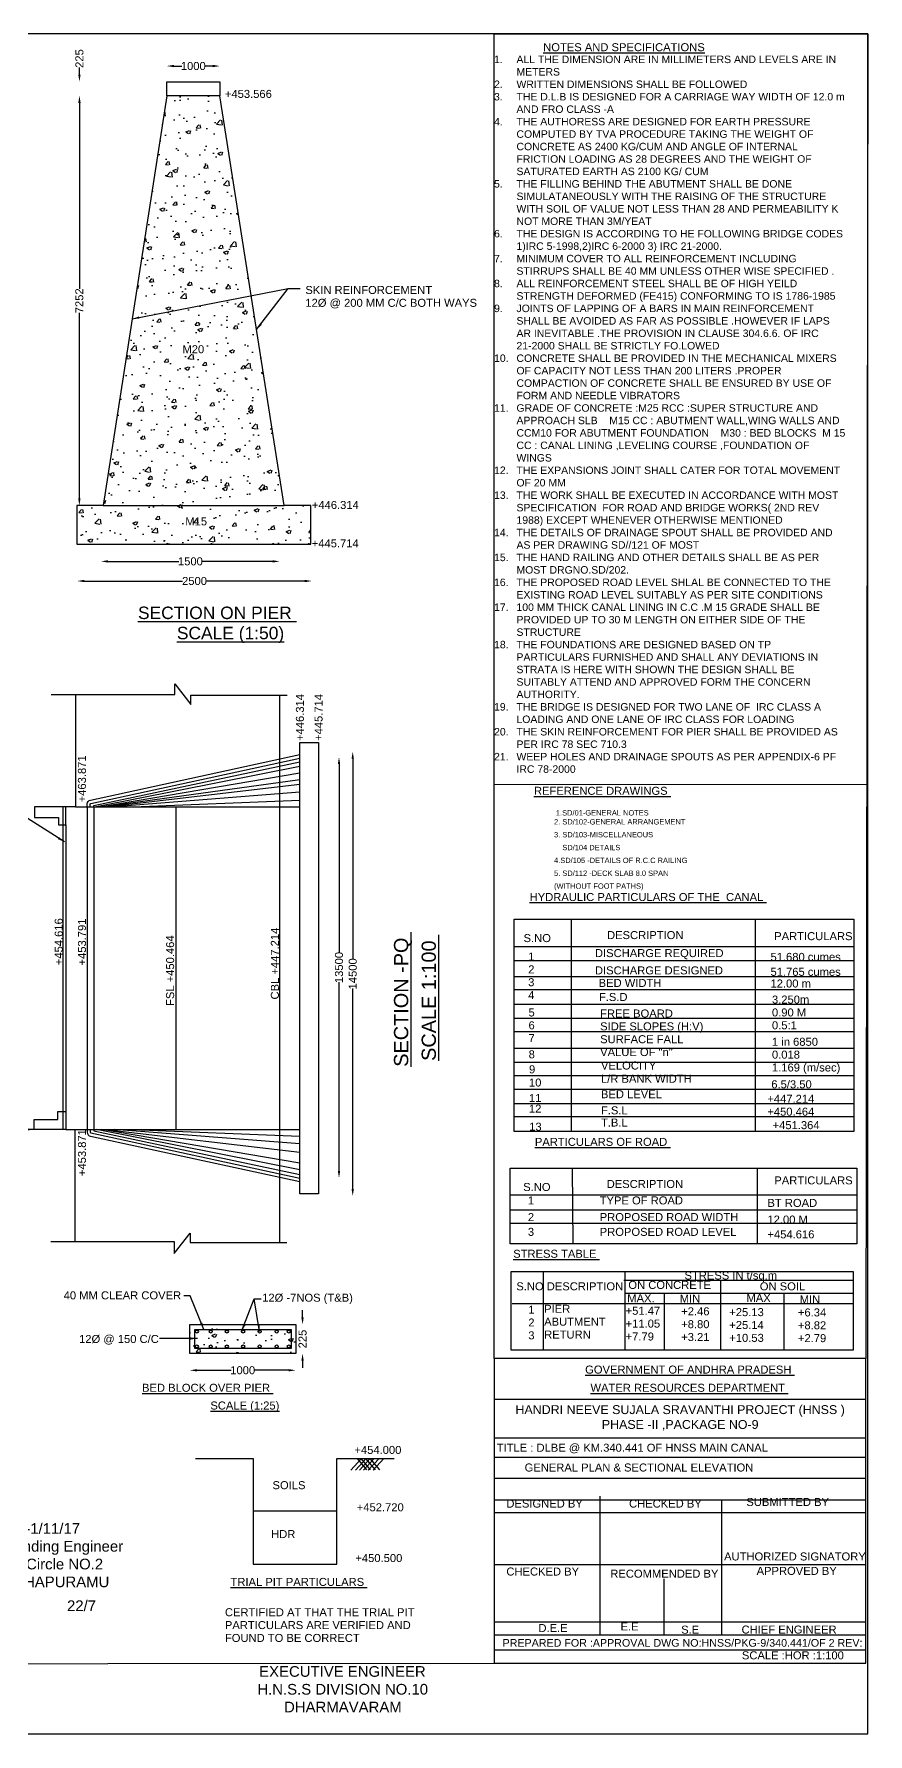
# Model space of a CAD drawing. Header units: millimetres. Extents: x 5124 to 2121361, y 2311 to 45650546.
# Drawn here: x 2097925 to 2121361, y 45602752 to 45650546 of the extents above; entities that cross this region are included whole.
import ezdxf

# ---------------------------------------------------------------- set-up
doc = ezdxf.new("R2010")
doc.units = ezdxf.units.MM
doc.header["$MEASUREMENT"] = 0
for name, color, linetype in [('DIMENSIONS', 7, 'Continuous'), ('DRAWING', 2, 'Continuous'), ('TEXT', 7, 'Continuous')]:
    doc.layers.add(name, color=color, linetype=linetype)
doc.styles.get("Standard").update_dxf_attribs({"font": 'arial.ttf', "height": 225})
doc.dimstyles.get("Standard").update_dxf_attribs({"dimtxt": 225, "dimasz": 200, "dimexe": 0.18, "dimexo": 0.0625, "dimgap": 0.09, "dimtad": 0, "dimdec": 0, "dimzin": 0, "dimdsep": 46, "dimtxsty": 'Standard', "dimcen": 0.09, "dimse1": 1, "dimse2": 1, "dimadec": 0, "dimazin": 0, "dimtfac": 1, "dimtdec": 0, "dimtofl": 0, "dimtmove": 0, "dimatfit": 3, "dimfxl": 1, "dimtolj": 1, "dimtzin": 0, "dimarcsym": 0})
pattern_1 = [(50, (0, 0), (1075.890274, -94.128202), [112.5, -1237.5]), (355, (0, 0), (-208.127, 1128.2882), [90, -990]), (100.4514, (89.7, -7.8), (867.764073, 1034.159313), [95.610285, -1051.713168]), (46.1842, (0, 300), (1600.861573, -248.27852), [168.75, -1856.25]), (96.6356, (133.4, 279.3), (1401.99406, 1461.176806), [143.41543, -1577.5695]), (351.1842, (0, 300), (1401.99292, 1461.1779), [135, -1485]), (21, (150, 225), (895.360578, -603.928336), [112.5, -1237.5]), (326, (150, 225), (364.972998, 1087.725068), [90, -990]), (71.4514, (224.6, 174.7), (1260.333943, 483.795745), [95.610285, -1051.713168]), (37.5, (0, 0), (18.239783, 499.3407807), [0, -978, 0, -1005, 0, -993.75]), (7.5, (0, 0), (394.604306, 591.617568), [0, -573, 0, -955.5, 0, -378.75]), (327.5, (-334.5, 0), (800.7336543, -33.8323076), [0, -375, 0, -1170, 0, -1552.5]), (317.5, (-484.5, 0), (874.779254, 150.157473), [0, -487.5, 0, -777, 0, -1102.5])]

# ---------------------------------------------------------------- blocks, each defined once
blk = doc.blocks.new('*D78')
at = {"layer": 'Defpoints', "color": 0, "transparency": 16777216}
for p in [(2103146, 45649645), (2101657, 45649200), (2103146, 45649200)]:
    blk.add_point(p, dxfattribs=at)
at = {"layer": 'TEXT', "color": 0, "lineweight": -2, "transparency": 16777216}
for p, q in [((2101857, 45649645), (2102076, 45649645)), ((2102946, 45649645), (2102726, 45649645))]:
    blk.add_line(p, q, dxfattribs=at)
at = {"layer": 'TEXT', "color": 0, "transparency": 16777216}
for points in [[(2101857, 45649679), (2101857, 45649612), (2101657, 45649645)], [(2102946, 45649679), (2102946, 45649612), (2103146, 45649645)]]:
    blk.add_solid(points, dxfattribs=at)
at = {"layer": 'TEXT', "color": 0, "transparency": 16777216, "insert": (2102401, 45649645), "char_height": 225, "attachment_point": 5}
blk.add_mtext('\\A1;1000', dxfattribs=at)
blk = doc.blocks.new('*D79')
at = {"layer": 'Defpoints', "color": 0, "transparency": 16777216}
for p in [(2099202, 45649205), (2101688, 45649205), (2101688, 45648808)]:
    blk.add_point(p, dxfattribs=at)
at = {"layer": 'TEXT', "color": 0, "lineweight": -2, "transparency": 16777216}
for p, q in [((2099202, 45649405), (2099202, 45649605)), ((2099202, 45648608), (2099202, 45648408))]:
    blk.add_line(p, q, dxfattribs=at)
at = {"layer": 'TEXT', "color": 0, "transparency": 16777216}
for points in [[(2099169, 45649405), (2099236, 45649405), (2099202, 45649205)], [(2099169, 45648608), (2099236, 45648608), (2099202, 45648808)]]:
    blk.add_solid(points, dxfattribs=at)
at = {"layer": 'TEXT', "color": 0, "transparency": 16777216, "insert": (2099202, 45649856), "char_height": 225, "attachment_point": 5, "rotation": 90}
blk.add_mtext('\\A1;225', dxfattribs=at)
blk = doc.blocks.new('*D80')
at = {"layer": 'Defpoints', "color": 0, "transparency": 16777216}
for p in [(2099171, 45648803), (2099171, 45637288), (2099200, 45637288)]:
    blk.add_point(p, dxfattribs=at)
at = {"layer": 'TEXT', "color": 0, "lineweight": -2, "transparency": 16777216}
for p, q in [((2099200, 45648603), (2099200, 45643379)), ((2099200, 45637488), (2099200, 45642711))]:
    blk.add_line(p, q, dxfattribs=at)
at = {"layer": 'TEXT', "color": 0, "transparency": 16777216}
for points in [[(2099167, 45648603), (2099233, 45648603), (2099200, 45648803)], [(2099167, 45637488), (2099233, 45637488), (2099200, 45637288)]]:
    blk.add_solid(points, dxfattribs=at)
at = {"layer": 'TEXT', "color": 0, "transparency": 16777216, "insert": (2099200, 45643045), "char_height": 225, "attachment_point": 5, "rotation": 90}
blk.add_mtext('\\A1;7252', dxfattribs=at)
blk = doc.blocks.new('*D81')
at = {"layer": 'Defpoints', "color": 0, "transparency": 16777216}
for p in [(2099809, 45635736), (2104830, 45635736), (2104830, 45635719)]:
    blk.add_point(p, dxfattribs=at)
at = {"layer": 'TEXT', "color": 0, "lineweight": -2, "transparency": 16777216}
for p, q in [((2100009, 45635719), (2101995, 45635719)), ((2104630, 45635719), (2102645, 45635719))]:
    blk.add_line(p, q, dxfattribs=at)
at = {"layer": 'TEXT', "color": 0, "transparency": 16777216}
for points in [[(2100009, 45635752), (2100009, 45635685), (2099809, 45635719)], [(2104630, 45635752), (2104630, 45635685), (2104830, 45635719)]]:
    blk.add_solid(points, dxfattribs=at)
at = {"layer": 'TEXT', "color": 0, "transparency": 16777216, "insert": (2102320, 45635719), "char_height": 225, "attachment_point": 5}
blk.add_mtext('\\A1;1500', dxfattribs=at)
blk = doc.blocks.new('*D82')
at = {"layer": 'Defpoints', "color": 0, "transparency": 16777216}
for p in [(2099141, 45635196), (2099141, 45635167), (2105731, 45635196)]:
    blk.add_point(p, dxfattribs=at)
at = {"layer": 'TEXT', "color": 0, "lineweight": -2, "transparency": 16777216}
for p, q in [((2099341, 45635167), (2102098, 45635167)), ((2105531, 45635167), (2102774, 45635167))]:
    blk.add_line(p, q, dxfattribs=at)
at = {"layer": 'TEXT', "color": 0, "transparency": 16777216}
for points in [[(2099341, 45635201), (2099341, 45635134), (2099141, 45635167)], [(2105531, 45635201), (2105531, 45635134), (2105731, 45635167)]]:
    blk.add_solid(points, dxfattribs=at)
at = {"layer": 'TEXT', "color": 0, "transparency": 16777216, "insert": (2102436, 45635167), "char_height": 225, "attachment_point": 5}
blk.add_mtext('\\A1;2500', dxfattribs=at)
blk = doc.blocks.new('*D99')
at = {"layer": 'Defpoints', "color": 0, "transparency": 16777216}
for p in [(2106513, 45630219), (2106496, 45618383), (2106513, 45618383)]:
    blk.add_point(p, dxfattribs=at)
at = {"layer": 'TEXT', "color": 0, "lineweight": -2, "transparency": 16777216}
for p, q in [((2106496, 45630019), (2106496, 45624714)), ((2106496, 45618583), (2106496, 45623889))]:
    blk.add_line(p, q, dxfattribs=at)
at = {"layer": 'TEXT', "color": 0, "transparency": 16777216}
for points in [[(2106462, 45630019), (2106529, 45630019), (2106496, 45630219)], [(2106462, 45618583), (2106529, 45618583), (2106496, 45618383)]]:
    blk.add_solid(points, dxfattribs=at)
at = {"layer": 'TEXT', "color": 0, "transparency": 16777216, "insert": (2106496, 45624301), "char_height": 225, "attachment_point": 5, "rotation": 90}
blk.add_mtext('\\A1;13500', dxfattribs=at)
blk = doc.blocks.new('*D100')
at = {"layer": 'Defpoints', "color": 0, "transparency": 16777216}
for p in [(2106882, 45630369), (2106924, 45630369), (2106924, 45617876)]:
    blk.add_point(p, dxfattribs=at)
at = {"layer": 'TEXT', "color": 0, "lineweight": -2, "transparency": 16777216}
for p, q in [((2106882, 45630169), (2106882, 45624535)), ((2106882, 45618076), (2106882, 45623710))]:
    blk.add_line(p, q, dxfattribs=at)
at = {"layer": 'TEXT', "color": 0, "transparency": 16777216}
for points in [[(2106848, 45630169), (2106915, 45630169), (2106882, 45630369)], [(2106848, 45618076), (2106915, 45618076), (2106882, 45617876)]]:
    blk.add_solid(points, dxfattribs=at)
at = {"layer": 'TEXT', "color": 0, "transparency": 16777216, "insert": (2106882, 45624123), "char_height": 225, "attachment_point": 5, "rotation": 90}
blk.add_mtext('\\A1;14500', dxfattribs=at)
blk = doc.blocks.new('*D101')
at = {"layer": 'Defpoints', "color": 0, "transparency": 16777216}
for p in [(2105279, 45614265), (2105472, 45614265), (2105279, 45613448)]:
    blk.add_point(p, dxfattribs=at)
at = {"layer": 'TEXT', "color": 0, "lineweight": -2, "transparency": 16777216}
for p, q in [((2105472, 45614465), (2105472, 45614665)), ((2105472, 45613248), (2105472, 45613048))]:
    blk.add_line(p, q, dxfattribs=at)
at = {"layer": 'TEXT', "color": 0, "transparency": 16777216}
for points in [[(2105438, 45614465), (2105505, 45614465), (2105472, 45614265)], [(2105438, 45613248), (2105505, 45613248), (2105472, 45613448)]]:
    blk.add_solid(points, dxfattribs=at)
at = {"layer": 'TEXT', "color": 0, "transparency": 16777216, "insert": (2105472, 45613856), "char_height": 225, "attachment_point": 5, "rotation": 90}
blk.add_mtext('\\A1;225', dxfattribs=at)
blk = doc.blocks.new('*D102')
at = {"layer": 'Defpoints', "color": 0, "transparency": 16777216}
for p in [(2102301, 45613448), (2105279, 45613448), (2105279, 45612977)]:
    blk.add_point(p, dxfattribs=at)
at = {"layer": 'TEXT', "color": 0, "lineweight": -2, "transparency": 16777216}
for p, q in [((2102501, 45612977), (2103465, 45612977)), ((2105079, 45612977), (2104115, 45612977))]:
    blk.add_line(p, q, dxfattribs=at)
at = {"layer": 'TEXT', "color": 0, "transparency": 16777216}
for points in [[(2102501, 45613010), (2102501, 45612944), (2102301, 45612977)], [(2105079, 45613010), (2105079, 45612944), (2105279, 45612977)]]:
    blk.add_solid(points, dxfattribs=at)
at = {"layer": 'TEXT', "color": 0, "transparency": 16777216, "insert": (2103790, 45612977), "char_height": 225, "attachment_point": 5}
blk.add_mtext('\\A1;1000', dxfattribs=at)

msp = doc.modelspace()

# ---------------------------------------------------------------- hatches: boundary and pattern name
at = {"layer": 'DRAWING'}
h = msp.add_hatch(dxfattribs=at)
h.set_pattern_fill('AR-CONC', color=0, scale=150, style=0)
h.set_pattern_definition(pattern_1)
h.paths.add_polyline_path([(2103145.8, 45648803.1), (2101656.5, 45648803.1), (2099869.1, 45637287.7), (2104957.6, 45637290.8)])
h.paths.add_polyline_path([(2105705.9, 45637290.8), (2104957.6, 45637290.8), (2099869.1, 45637287.7), (2099126.4, 45637287.7), (2099126.4, 45636201.9), (2105705.9, 45636201.9)])
h = msp.add_hatch(dxfattribs=at)
h.set_pattern_fill('AR-CONC', color=0, scale=150, style=0)
h.set_pattern_definition(pattern_1)
h.paths.add_polyline_path([(2102300.7, 45614264.7), (2105278.6, 45614264.7), (2105278.6, 45613447.6), (2102300.7, 45613447.6)])

# ---------------------------------------------------------------- linework, layer by layer
at = {"layer": 'DRAWING', "color": 0}
for points in [[(2101656.5, 45649199.7), (2103145.8, 45649199.7), (2103145.8, 45648803.1), (2101656.5, 45648803.1)], [(2105395.6, 45630629.7), (2105916.5, 45630629.7), (2105916.5, 45617934.5), (2105395.6, 45617934.5)], [(2102300.7, 45614264.7), (2105278.6, 45614264.7), (2105278.6, 45613447.6), (2102300.7, 45613447.6)], [(2102446.4, 45614122.2), (2105148.7, 45614122.2), (2105148.7, 45613592.9), (2102446.4, 45613592.9)]]:
    msp.add_lwpolyline(points, close=True, dxfattribs=at)
for points in [[(2101656.5, 45648803.1), (2099869.1, 45637287.7), (2099126.4, 45637287.7), (2099126.4, 45636201.9), (2105705.9, 45636201.9), (2105705.9, 45637290.8), (2104957.6, 45637290.8), (2103145.8, 45648803.1)], [(2099869.1, 45637287.7), (2104957.6, 45637290.8)], [(2099094.2, 45631976.7), (2099094.2, 45628819.9), (2097940.5, 45628819.9), (2097940.5, 45628523.1), (2098614.6, 45628523.1), (2098614.6, 45628310.1), (2098820.2, 45628310.1), (2098820.2, 45628819.9)], [(2098409.8, 45631976.7), (2101878.7, 45631976.7), (2101878.7, 45632276.5), (2102336.3, 45631690.9), (2102336.3, 45631955.8), (2105036.3, 45631955.8)], [(2104835.5, 45616568.5), (2104835.5, 45631955.8)], [(2099607.4, 45628819.9), (2099607.4, 45628855.4), (2105395.6, 45630086.9)], [(2105395.6, 45629951.2), (2099676.7, 45628819.9)], [(2105395.6, 45629766.2), (2099827.5, 45628819.9)], [(2105395.6, 45629578.1), (2099900.1, 45628819.9)], [(2099954.7, 45628819.9), (2105395.6, 45629457.3)], [(2105395.6, 45629226.2), (2100186.1, 45628819.9)], [(2098740.7, 45619748.5), (2098740.7, 45628819.9)], [(2099094.2, 45628819.9), (2105395.6, 45628819.9)], [(2099422.8, 45628819.9), (2099422.8, 45619748.5)], [(2099607.4, 45628819.9), (2099607.4, 45619748.5)], [(2100706.8, 45628819.9), (2105395.6, 45629005)], [(2101908.9, 45628819.9), (2101908.9, 45619748.5)], [(2098820.2, 45628310.1), (2098820.2, 45619748.5), (2097927.5, 45619748.5), (2097927.5, 45620024), (2098597.3, 45620024), (2098597.3, 45620251.4), (2098820.2, 45620251.4)], [(2098820.2, 45619748.5), (2105395.6, 45619748.5)], [(2099077, 45619748.5), (2099077, 45616594.3)], [(2099607.4, 45619748.5), (2099607.4, 45619713), (2105395.6, 45618481.5)], [(2105395.6, 45618617.2), (2099676.7, 45619748.5)], [(2105395.6, 45618802.2), (2099827.5, 45619748.5)], [(2099954.7, 45619748.5), (2105395.6, 45619111.1)], [(2105395.6, 45619342.2), (2100186.1, 45619748.5)], [(2100706.8, 45619748.5), (2105395.6, 45619563.4)], [(2098399.6, 45616594.3), (2101863.1, 45616594.3), (2101863.1, 45616256.4), (2102315.6, 45616833.3), (2102315.6, 45616568.5), (2105034.2, 45616568.5)], [(2102466.5, 45610498.9), (2104081.3, 45610498.9), (2104081.3, 45607526.9), (2106434.2, 45607526.9), (2106434.2, 45610498.9), (2108043.2, 45610498.9)], [(2106823.9, 45610167.1), (2107126.2, 45610498.9)], [(2106957.7, 45610167.1), (2107260, 45610498.9)], [(2107279.8, 45610174.8), (2107013, 45610498.9)], [(2107072.6, 45610167.1), (2107374.9, 45610498.9)], [(2107384.5, 45610174.8), (2107117.7, 45610498.9)], [(2107186, 45610167.1), (2107488.2, 45610498.9)], [(2107521, 45610174.8), (2107254.2, 45610498.9)], [(2107318.2, 45610167.1), (2107620.5, 45610498.9)], [(2107642.8, 45610174.8), (2107376, 45610498.9)], [(2107452, 45610167.1), (2107754.3, 45610498.9)], [(2106434.2, 45609012.9), (2104081.3, 45609012.9)]]:
    msp.add_lwpolyline(points, dxfattribs=at)
for points in [[(2099422.8, 45628819.9), (2099422.8, 45628897.6, -0.3494804), (2099512.5, 45629010.3), (2105395.6, 45630285.7)], [(2099502.4, 45628819.9), (2099502.4, 45628892.1, -0.359522), (2099521, 45628914.6), (2105395.6, 45630187.7)], [(2099422.8, 45619748.5), (2099422.8, 45619670.8, 0.3494804), (2099512.5, 45619558.2), (2105395.6, 45618282.7)], [(2099502.4, 45619748.5), (2099502.4, 45619676.3, 0.359522), (2099521, 45619653.8), (2105395.6, 45618380.7)]]:
    msp.add_lwpolyline(points, format="xyb", dxfattribs=at)
for centre in [(2102500.3, 45614066.3), (2102892.7, 45614066.3), (2103343.9, 45614066.3), (2103803, 45614066.3), (2104266, 45614066.3), (2104744.7, 45614066.3), (2105086, 45614066.3), (2102500.3, 45613648.2), (2102892.7, 45613648.2), (2103343.9, 45613648.2), (2103803, 45613648.2), (2104266, 45613648.2), (2104744.7, 45613648.2), (2105086, 45613648.2)]:
    msp.add_circle(centre, 42.9, dxfattribs=at)
at = {"layer": 'TEXT', "color": 0}
for points in [[(2054926.8, 45602751.6), (2121360.7, 45602751.6), (2121360.7, 45650546.2), (2054926.8, 45650546.2)], [(2111414.5, 45625661.5), (2120961.8, 45625661.5), (2120961.8, 45619687.6), (2111414.5, 45619687.6)], [(2111305.8, 45618661.6), (2121043.4, 45618661.6), (2121043.4, 45616535.6), (2111305.8, 45616535.6)], [(2111336.6, 45615751.9), (2120948.9, 45615751.9), (2120948.9, 45613542.2), (2111336.6, 45613542.2)], [(2110860.3, 45604745.2), (2121304.5, 45604745.2), (2121304.5, 45613304.4), (2110860.3, 45613304.4)]]:
    msp.add_lwpolyline(points, close=True, dxfattribs=at)
for points in [[(2110860.3, 45650546.2), (2056579.8, 45650546.2), (2056579.8, 45604698.1), (2110860.3, 45604745.2)], [(2110860.3, 45613304.4), (2110860.3, 45650546.2), (2121360.7, 45650546.2), (2121304.5, 45613304.4)], [(2110860.3, 45629460), (2121329.1, 45629444.2)], [(2113015.5, 45625661.5), (2113015.5, 45619687.6)], [(2118189.8, 45625661.5), (2118189.8, 45619687.6)], [(2111414.5, 45624890.2), (2120961.8, 45624890.2)], [(2111414.5, 45624496.7), (2120961.8, 45624496.7)], [(2111414.5, 45624044.8), (2120961.8, 45624044.8)], [(2111414.5, 45623680.4), (2120961.8, 45623680.4)], [(2111414.5, 45623272.2), (2120961.8, 45623272.2)], [(2111414.5, 45622878.6), (2120961.8, 45622878.6)], [(2111414.5, 45622499.6), (2120961.8, 45622499.6)], [(2111414.5, 45622033.2), (2120961.8, 45622033.2)], [(2111414.5, 45621639.6), (2120961.8, 45621639.6)], [(2111414.5, 45621260.6), (2120961.8, 45621260.6)], [(2111414.5, 45620881.6), (2120961.8, 45620881.6)], [(2111414.5, 45620473.5), (2120961.8, 45620473.5)], [(2111414.5, 45620109.1), (2120961.8, 45620109.1)], [(2113051.5, 45618661.6), (2113065.2, 45616535.6)], [(2118247.6, 45618661.6), (2118247.6, 45616535.6)], [(2111305.8, 45617912.1), (2121043.4, 45617912.1)], [(2111305.8, 45617490.1), (2121043.4, 45617490.1)], [(2121043.4, 45617099.6), (2111305.8, 45617099.6)], [(2112235.9, 45615747.1), (2112235.9, 45613542.2)], [(2114532.6, 45615742.4), (2114532.6, 45613542.2)], [(2114495.5, 45615512.8), (2120943.5, 45615512.8)], [(2117215.5, 45615520.2), (2117215.5, 45613542.2)], [(2111357.5, 45614854.1), (2120958.3, 45614854.1)], [(2115630.4, 45615144), (2115630.4, 45613542.2)], [(2119000.6, 45615144), (2119000.6, 45613542.2)], [(2110860.3, 45612164.6), (2121304.5, 45612164.6)], [(2110860.3, 45611076.6), (2121304.5, 45611076.6)], [(2110860.3, 45610537.9), (2121304.5, 45610537.9)], [(2110860.3, 45609945.4), (2121304.5, 45609945.4)], [(2110860.3, 45609331.4), (2121304.5, 45609331.4)], [(2110860.3, 45608975.9), (2121304.5, 45608975.9)], [(2113831.5, 45605533.1), (2113831.5, 45609435)], [(2117249.4, 45605549.3), (2117249.4, 45609305.3)], [(2110860.3, 45607513.5), (2121304.5, 45607513.5)], [(2115635.4, 45605532.3), (2115635.4, 45607111.3)], [(2110860.3, 45605908.3), (2121304.5, 45605908.3)], [(2110860.3, 45605542), (2121304.5, 45605542)], [(2110860.3, 45605121.9), (2121304.5, 45605121.9)]]:
    msp.add_lwpolyline(points, dxfattribs=at)
at = {"layer": 'TEXT'}
msp.add_lwpolyline([(2114532.6, 45615144), (2120948.9, 45615144)], dxfattribs=at)

# ---------------------------------------------------------------- texts
at = {"layer": 'DIMENSIONS', "color": 0}
msp.add_text('22/7', height=300, dxfattribs=at).set_placement((2098852.3, 45606207.9))
at = {"layer": 'DIMENSIONS', "color": 0, "char_height": 300, "attachment_point": 1}
for s, insert, width in [('\\A1;\\pi1300.5;Sd/-{\\A0;1/11/17\\P\\pi64.768;Superintending Engineer  \\P\\pi669.58;HNSS Circle NO.2 \\P\\pi472.51;ANANTHAPURAMU}', (2095751.9, 45608679.7), 4730.014), ('\\pi105.69;EXECUTIVE ENGINEER  \\P\\pi54.943;H.N.S.S DIVISION NO.10 \\P\\pi805.66;DHARMAVARAM', (2104146.2, 45604659.6), 4853.814)]:
    msp.add_mtext(s, dxfattribs=dict(at, insert=insert, width=width))
at = {"layer": 'TEXT', "color": 0}
for s, height, p in [('%%UNOTES AND SPECIFICATIONS', 225, (2112233.6, 45650061.9)), ('+453.566', 225, (2103289.3, 45648749.3)), ('SKIN REINFORCEMENT ', 225, (2105550, 45643237.4)), ('12Ø @ 200 MM C/C BOTH WAYS ', 225, (2105550, 45642875.9)), ('M20', 225, (2102096.4, 45641570.7)), ('+446.314', 225, (2105732.8, 45637192.7)), ('M15 ', 225, (2102177.2, 45636731)), ('+445.714', 225, (2105730.5, 45636114)), ('%%USECTION ON PIER ', 350, (2100847.1, 45634097.6)), ('%%USCALE (1:50)', 350, (2101939.8, 45633529.8)), ('%%UREFERENCE DRAWINGS ', 225, (2111975.1, 45629156.4)), ('1.SD/01-GENERAL NOTES ', 150, (2112591.6, 45628575)), ('3. SD/103-MISCELLANEOUS ', 150, (2112538.5, 45627960.8)), ('2. SD/102-GENERAL ARRANGEMENT', 150, (2112538.5, 45628322.2)), ('    SD/104 DETAILS ', 150, (2112538.5, 45627599.3)), ('4.SD/105 -DETAILS OF R.C.C RAILING', 150, (2112538.5, 45627237.9)), ('5. SD/112 -DECK SLAB 8.0 SPAN ', 150, (2112538.5, 45626876.4)), ('(WITHOUT FOOT PATHS)', 150, (2112538.5, 45626515)), ('%%UHYDRAULIC PARTICULARS OF THE  CANAL ', 225, (2111853.3, 45626169.8)), ('S.NO ', 225, (2111682.4, 45625015.7)), ('DESCRIPTION ', 225, (2114028, 45625100.2)), ('PARTICULARS ', 225, (2118725.5, 45625070)), ('DISCHARGE REQUIRED', 225, (2113688.4, 45624593.8)), ('2', 225, (2111811.9, 45624136)), ('1', 225, (2111811.9, 45624497.5)), ('DISCHARGE DESIGNED', 225, (2113688.4, 45624107.1)), ('51.680 cumes', 225, (2118621.6, 45624486.9)), ('51.765 cumes', 225, (2118621.6, 45624067.1)), ('3', 225, (2111811.9, 45623774.6)), ('BED WIDTH', 225, (2113792.4, 45623754.9)), ('12.00 m', 225, (2118621.6, 45623739)), ('4', 225, (2111811.9, 45623413.2)), ('F.S.D', 225, (2113800, 45623360.3)), ('3.250m', 225, (2118662.2, 45623287)), ('5', 225, (2111821, 45622925)), ('FREE BOARD', 225, (2113834.6, 45622895.5)), ('0.90 M', 225, (2118662.2, 45622925.6)), ('6', 225, (2111821, 45622563.6)), ('7', 225, (2111821, 45622202.2)), ('SIDE SLOPES (H:V)', 225, (2113834.6, 45622534.1)), ('SURFACE FALL', 225, (2113834.6, 45622172.6)), ('0.5:1', 225, (2118662.2, 45622564.2)), ('8', 225, (2111824.5, 45621748.4)), ('VALUE OF "n"', 225, (2113834.6, 45621811.2)), ('0.018', 225, (2118662.2, 45621739.1)), ('1 in 6850', 225, (2118662.2, 45622100.6)), ('9', 225, (2111834.1, 45621326)), ('VELOCITY ', 225, (2113857.5, 45621433.4)), ('1.169 (m/sec)', 225, (2118662.2, 45621377.7)), ('10', 225, (2111834.1, 45620954.1)), ('L/R BANK WIDTH ', 225, (2113857.5, 45621061.5)), ('6.5/3.50', 225, (2118643.6, 45620904.8)), ('11', 225, (2111834.1, 45620519.5)), ('12', 225, (2111834.1, 45620220.8)), ('BED LEVEL ', 225, (2113857.5, 45620627)), ('+447.214', 225, (2118532.1, 45620496.9)), ('T.B.L', 225, (2113857.5, 45619830.8)), ('F.S.L', 225, (2113857.5, 45620171.5)), ('+450.464', 225, (2118532.1, 45620135.5)), ('+451.364', 225, (2118680.8, 45619756.6)), ('13', 225, (2111840.2, 45619713.4)), ('%%UPARTICULARS OF ROAD ', 225, (2112000.4, 45619286.9)), ('S.NO ', 225, (2111672.5, 45618018.1)), ('DESCRIPTION ', 225, (2114018.1, 45618102.6)), ('PARTICULARS ', 225, (2118728.8, 45618203.8)), ('1', 225, (2111803.4, 45617640.8)), ('TYPE OF ROAD ', 225, (2113822.3, 45617640.8)), ('BT ROAD ', 225, (2118535.6, 45617570.6)), ('2', 225, (2111803.4, 45617172)), ('PROPOSED ROAD WIDTH', 225, (2113822.3, 45617172)), ('12.00 M', 225, (2118535.6, 45617101.7)), ('3', 225, (2111803.4, 45616756.8)), ('PROPOSED ROAD LEVEL', 225, (2113822.3, 45616756.8)), ('+454.616', 225, (2118535.6, 45616686.6)), ('%%USTRESS TABLE ', 225, (2111391.2, 45616140.8)), ('STRESS IN t/sq.m', 225, (2116204.4, 45615529.5)), ('40 MM CLEAR COVER ', 225, (2098758.5, 45614971.7)), ('S.NO DESCRIPTION', 225, (2111478.2, 45615225.6)), ('ON CONCRETE ', 225, (2114627, 45615264.2)), ('ON SOIL ', 225, (2118320.6, 45615225.2)), ('12Ø -7NOS (T&B)', 225, (2104336.7, 45614905.4)), ('1', 225, (2111815.8, 45614569.7)), ('PIER ', 225, (2112260.9, 45614593.1)), ('+51.47', 225, (2114550.1, 45614538.1)), ('MAX.', 225, (2114595.8, 45614890.4)), ('MIN ', 225, (2116071.6, 45614881.8)), ('+2.46', 225, (2116111.9, 45614522.5)), ('+25.13', 225, (2117462.8, 45614499.1)), ('MAX', 225, (2117945.8, 45614897.5)), ('+6.34', 225, (2119391.6, 45614491.3)), ('MIN ', 225, (2119443.6, 45614855.3)), ('2', 225, (2111815.8, 45614208.3)), ('ABUTMENT ', 225, (2112260.9, 45614231.7)), ('+11.05', 225, (2114550.1, 45614176.7)), ('+8.80', 225, (2116111.9, 45614161.1)), ('+25.14', 225, (2117462.8, 45614137.7)), ('+8.82', 225, (2119391.6, 45614129.9)), ('12Ø @ 150 C/C', 225, (2099192.1, 45613744.8)), ('3', 225, (2111815.8, 45613846.8)), ('RETURN ', 225, (2112260.9, 45613870.2)), ('+7.79', 225, (2114550.1, 45613815.2)), ('+3.21', 225, (2116111.9, 45613799.6)), ('+10.53', 225, (2117462.8, 45613776.2)), ('+2.79', 225, (2119391.6, 45613768.4)), ('%%UGOVERNMENT OF ANDHRA PRADESH ', 225, (2113412.3, 45612884.3)), ('%%UBED BLOCK OVER PIER ', 225, (2100961.2, 45612373.2)), ('%%UWATER RESOURCES DEPARTMENT ', 225, (2113562.9, 45612372.9)), ('%%USCALE (1:25)', 225, (2102881.2, 45611874.4)), ('TITLE : DLBE @ KM.340.441 OF HNSS MAIN CANAL ', 225, (2110928.5, 45610688)), ('+454.000', 225, (2106929.1, 45610625.5)), ('GENERAL PLAN & SECTIONAL ELEVATION ', 225, (2111711.3, 45610131.4)), ('SOILS ', 225, (2104628, 45609634.3)), ('+452.720', 225, (2106995.3, 45609013.1)), ('DESIGNED BY ', 225, (2111199.2, 45609117.2)), ('CHECKED BY ', 225, (2114646.5, 45609117.2)), ('SUBMITTED BY', 225, (2117943.2, 45609162.3)), ('HDR ', 225, (2104588.3, 45608259.8)), ('+450.500', 225, (2106955.6, 45607585.8)), ('AUTHORIZED SIGNATORY', 225, (2117317, 45607630.9)), ('%%UTRIAL PIT PARTICULARS ', 225, (2103447.7, 45606914.7)), ('CHECKED BY ', 225, (2111199.2, 45607206.7)), ('RECOMMENDED BY ', 225, (2114119.6, 45607146.5)), ('APPROVED BY', 225, (2118230.9, 45607225.9)), ('CERTIFIED AT THAT THE TRIAL PIT ', 225, (2103290, 45606062.6)), ('PARTICULARS ARE VERIFIED AND ', 225, (2103290, 45605701.2)), ('D.E.E', 225, (2112099.8, 45605617.9)), ('E.E', 225, (2114408.4, 45605661.8)), ('S.E', 225, (2116111.1, 45605572.6)), ('CHIEF ENGINEER ', 225, (2117808.4, 45605574.8)), ('FOUND TO BE CORRECT', 225, (2103290, 45605339.8)), ('PREPARED FOR :APPROVAL DWG NO:HNSS/PKG-9/340.441/OF 2 REV:', 215, (2111092.4, 45605206.5)), ('SCALE :HOR :1:100', 225, (2117817.9, 45604850.5))]:
    msp.add_text(s, height=height, dxfattribs=at).set_placement(p)
for s, height, p in [('+446.314', 225, (2105510.1, 45630670.1)), ('+445.714', 225, (2106032.5, 45630672.1)), ('+463.871', 225, (2099384.2, 45628944.8)), ('+454.616', 225, (2098731.1, 45624366.9)), ('+453.791', 225, (2099385.7, 45624358)), ('CBL +447.214', 225, (2104805.7, 45623402)), ('%%USECTION -PQ ', 400, (2108440.5, 45621510.4)), ('%%USCALE 1:100 ', 400, (2109218, 45621676.1)), ('FSL +450.464', 225, (2101862.5, 45623220.2)), ('+453.871', 225, (2099385.2, 45618437.2))]:
    msp.add_text(s, height=height, rotation=90, dxfattribs=at).set_placement(p)
at = {"layer": 'TEXT', "color": 0, "attachment_point": 1}
for s, insert, char_height, width in [('\\pi-630,l840,t840;1.^IALL THE DIMENSION ARE IN MILLIMETERS AND LEVELS ARE IN METERS\\P2.^IWRITTEN DIMENSIONS SHALL BE FOLLOWED \\P3.^ITHE D.L.B IS DESIGNED FOR A CARRIAGE WAY WIDTH OF 12.0 m AND FRO CLASS -A \\P4.^ITHE AUTHORESS ARE DESIGNED FOR EARTH PRESSURE COMPUTED BY TVA PROCEDURE TAKING THE WEIGHT OF CONCRETE AS 2400 KG/CUM AND ANGLE OF INTERNAL FRICTION LOADING AS 28 DEGREES AND THE WEIGHT OF SATURATED EARTH AS 2100 KG/ CUM\\P5.^ITHE FILLING BEHIND THE ABUTMENT SHALL BE DONE SIMULATANEOUSLY WITH THE RAISING OF THE STRUCTURE WITH SOIL OF VALUE NOT LESS THAN 28 AND PERMEABILITY K NOT MORE THAN 3M/YEAT \\P6.^ITHE DESIGN IS ACCORDING TO HE FOLLOWING BRIDGE CODES 1)IRC 5-1998,2)IRC 6-2000 3) IRC 21-2000.\\P7.^IMINIMUM COVER TO ALL REINFORCEMENT INCLUDING STIRRUPS SHALL BE 40 MM UNLESS OTHER WISE SPECIFIED .\\P8.^IALL REINFORCEMENT STEEL SHALL BE OF HIGH YEILD STRENGTH DEFORMED (FE415) CONFORMING TO IS 1786-1985\\P9.^IJOINTS OF LAPPING OF A BARS IN MAIN REINFORCEMENT SHALL BE AVOIDED AS FAR AS POSSIBLE .HOWEVER IF LAPS AR INEVITABLE .THE PROVISION IN CLAUSE 304.6.6. OF IRC 21-2000 SHALL BE STRICTLY FO.LOWED \\P10.^ICONCRETE SHALL BE PROVIDED IN THE MECHANICAL MIXERS OF CAPACITY NOT LESS THAN 200 LITERS .PROPER COMPACTION OF CONCRETE SHALL BE ENSURED BY USE OF FORM AND NEEDLE VIBRATORS\\P11.^IGRADE OF CONCRETE :M25 RCC :SUPER STRUCTURE AND APPROACH SLB    M15 CC : ABUTMENT WALL,WING WALLS AND CCM10 FOR ABUTMENT FOUNDATION    M30 : BED BLOCKS  M 15 CC : CANAL LINING ,LEVELING COURSE ,FOUNDATION OF WINGS \\P12.^ITHE EXPANSIONS JOINT SHALL CATER FOR TOTAL MOVEMENT OF 20 MM\\P13.^ITHE WORK SHALL BE EXECUTED IN ACCORDANCE WITH MOST SPECIFICATION  FOR ROAD AND BRIDGE WORKS( 2ND REV 1988) EXCEPT WHENEVER OTHERWISE MENTIONED\\P14.^ITHE DETAILS OF DRAINAGE SPOUT SHALL BE PROVIDED AND AS PER DRAWING SD//121 OF MOST \\P15.^ITHE HAND RAILING AND OTHER DETAILS SHALL BE AS PER MOST DRGNO.SD/202.\\P16.^ITHE PROPOSED ROAD LEVEL SHLAL BE CONNECTED TO THE EXISTING ROAD LEVEL SUITABLY AS PER SITE CONDITIONS \\P17.^I100 MM THICK CANAL LINING IN C.C .M 15 GRADE SHALL BE PROVIDED UP TO 30 M LENGTH ON EITHER SIDE OF THE STRUCTURE \\P18.^ITHE FOUNDATIONS ARE DESIGNED BASED ON TP PARTICULARS FURNISHED AND SHALL ANY DEVIATIONS IN STRATA IS HERE WITH SHOWN THE DESIGN SHALL BE SUITABLY ATTEND AND APPROVED FORM THE CONCERN AUTHORITY. \\P19.^ITHE BRIDGE IS DESIGNED FOR TWO LANE OF  IRC CLASS A LOADING AND ONE LANE OF IRC CLASS FOR LOADING \\P20.^ITHE SKIN REINFORCEMENT FOR PIER SHALL BE PROVIDED AS PER IRC 78 SEC 710.3 \\P21.^IWEEP HOLES AND DRAINAGE SPOUTS AS PER APPENDIX-6 PF IRC 78-2000', (2110643.1, 45649938.5), 210, 10061.539), ('\\pi465.85;HANDRI NEEVE SUJALA SRAVANTHI PROJECT (HNSS )  \\P\\pi2892.3;PHASE -II ,PACKAGE NO-9', (2110988.7, 45611996.1), 250, 10147.772)]:
    msp.add_mtext(s, dxfattribs=dict(at, insert=insert, char_height=char_height, width=width))

# ---------------------------------------------------------------- dimensions: what is measured, and where the dimension line sits
at = {"layer": 'TEXT', "color": 0}
for base, p1, p2, text, picture, middle in [((2099202.4, 45649204.7), (2101687.7, 45648808.2), (2101687.7, 45649204.7), '225', '*D79', (2099202.4, 45649856.1)), ((2099199.9, 45637287.7), (2099171.2, 45648803.1), (2099171.2, 45637287.7), '7252', '*D80', (2099199.9, 45643045.4)), ((2106495.8, 45618383.5), (2106512.8, 45630218.6), (2106512.8, 45618383.5), '13500', '*D99', (2106495.8, 45624301)), ((2106881.5, 45630369.2), (2106923.9, 45617876.3), (2106923.9, 45630369.2), '14500', '*D100', (2106881.5, 45624122.7)), ((2105471.7, 45614264.7), (2105278.6, 45613447.6), (2105278.6, 45614264.7), '225', '*D101', (2105471.7, 45613856.2))]:
    dim = msp.add_linear_dim(base=base, p1=p1, p2=p2, angle=90, text=text, dimstyle='Standard', dxfattribs=at)
    dim.commit()
    dim.dimension.update_dxf_attribs({"geometry": picture, "text_midpoint": middle})
for base, p1, p2, text, picture, middle in [((2103145.8, 45649645.2), (2101656.5, 45649199.7), (2103145.8, 45649199.7), '1000', '*D78', (2102401.2, 45649645.2)), ((2104830.4, 45635718.8), (2099809.2, 45635736.2), (2104830.4, 45635736.2), '1500', '*D81', (2102319.8, 45635718.8)), ((2099140.9, 45635167.2), (2105731.1, 45635196.3), (2099140.9, 45635196.3), '2500', '*D82', (2102436, 45635167.2)), ((2105278.6, 45612977.1), (2102300.7, 45613447.6), (2105278.6, 45613447.6), '1000', '*D102', (2103789.7, 45612977.1))]:
    dim = msp.add_linear_dim(base=base, p1=p1, p2=p2, text=text, dimstyle='Standard', dxfattribs=at)
    dim.commit()
    dim.dimension.update_dxf_attribs({"geometry": picture, "text_midpoint": middle})

# ---------------------------------------------------------------- leaders
for points in [[(2100683.6, 45642535.1), (2105069.6, 45643392.6), (2105407.2, 45643392.6)], [(2104179.5, 45642235.1), (2105069.6, 45643392.6)], [(2098784.6, 45627829.9), (2097349.6, 45628740.2), (2097349.9, 45628886.8)], [(2097927.5, 45619748.5), (2095805, 45619748.5), (2095805, 45620394.1)], [(2102700.2, 45614122.2), (2102315.7, 45615071.7), (2102136.6, 45615071.7)], [(2103760.1, 45614066.3), (2104111.9, 45614987.5), (2104312.1, 45614987.5)], [(2104266, 45614066.3), (2104111.9, 45614987.5)], [(2102515.9, 45613871.6), (2101451.8, 45613871.6)]]:
    msp.add_leader(points, dimstyle='Standard', override={"dimgap": 0.09, "dimtad": 0}, dxfattribs=at)

doc.saveas('drawing.dxf')
